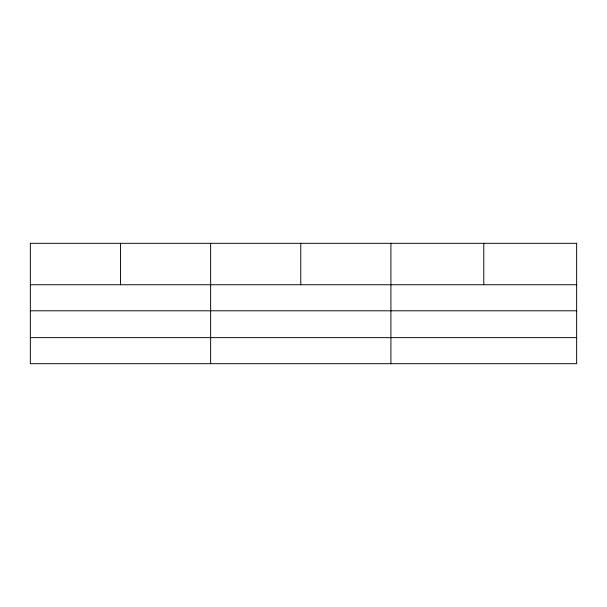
<?xml version="1.0" encoding="UTF-8"?>
<svg xmlns="http://www.w3.org/2000/svg" width="607" height="607" viewBox="0 0 607 607"><rect width="100%" height="100%" fill="white"/><g stroke="black" fill="none" stroke-linecap="round" stroke-linejoin="round"><path stroke-width="0.91" d="M30.35 284.751L576.65 284.751M30.35 310.799L576.65 310.799M30.35 337.636L576.65 337.636M483.779 243.316L483.779 284.751M390.908 243.316L390.908 363.684M300.769 243.316L300.769 284.751M210.629 243.316L210.629 363.684M120.49 243.316L120.49 284.751M576.65 243.316L30.35 243.316L30.35 363.684L576.65 363.684L576.65 243.316"/></g></svg>
